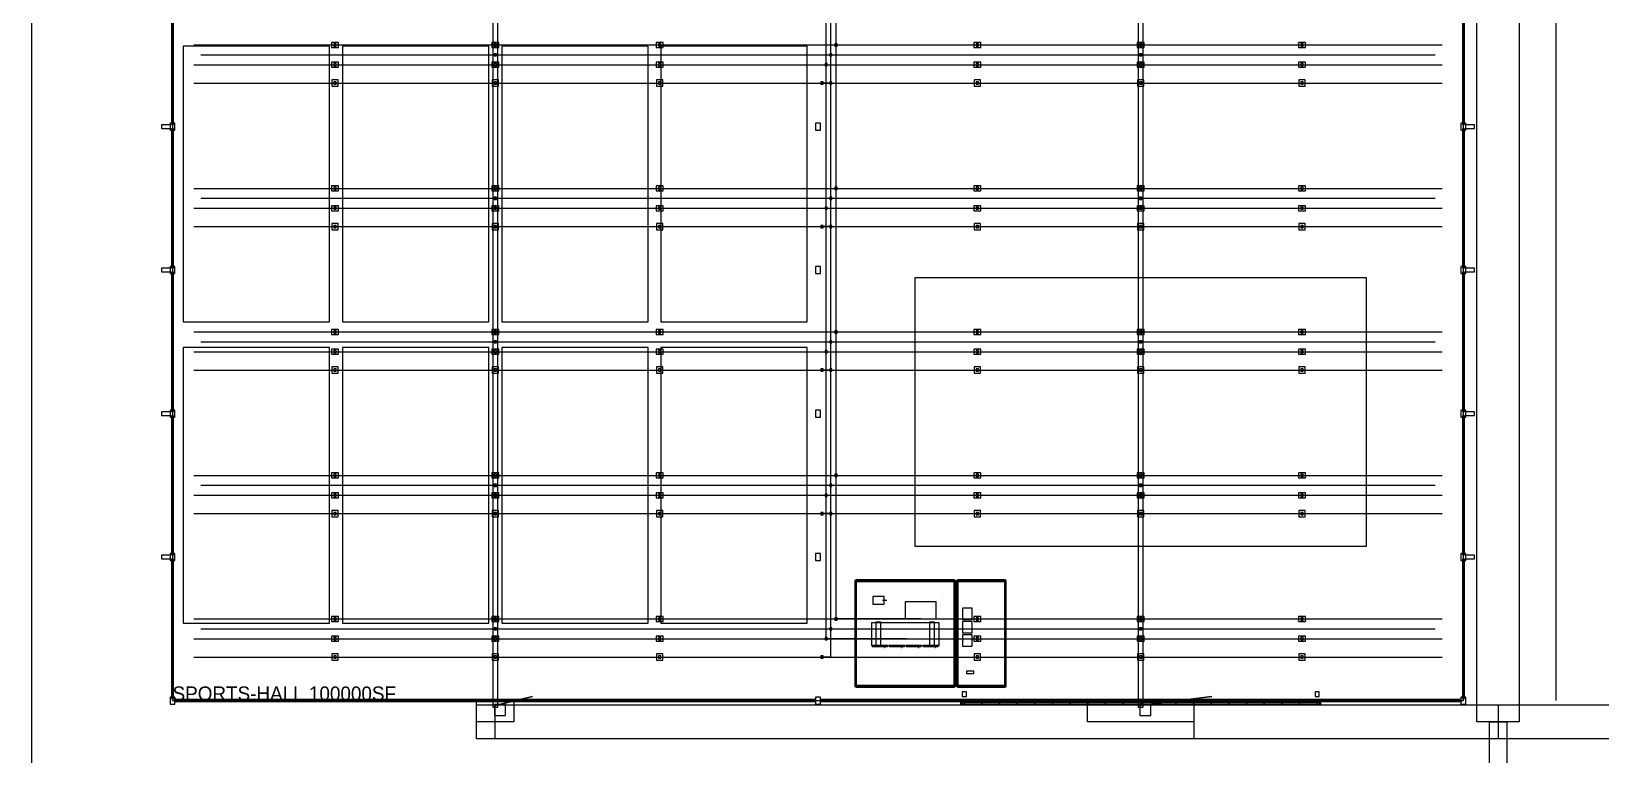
# Model space of a CAD drawing. Header units: metres. Extents: x 0 to 440, y -12 to 455.
# Drawn here: x 0 to 111.2, y 66.2 to 117.4 of the extents above; entities that cross this region are included whole.
import ezdxf

# ---------------------------------------------------------------- set-up
doc = ezdxf.new("R2010")
doc.units = ezdxf.units.M
for name, color, linetype in [('ASSUMED_BOUNDARY', 7, 'CONTINUOUS'), ('COURT_FREE_ZONE', 7, 'CONTINUOUS'), ('DIMENSIONS', 7, 'CONTINUOUS'), ('HALL_SPORTS-HALL', 7, 'CONTINUOUS'), ('IFCCOLUMN', 7, 'CONTINUOUS'), ('IFCDOOR', 7, 'CONTINUOUS'), ('IFCWALL', 7, 'CONTINUOUS'), ('MEP_SPORTS_COORDINATION', 7, 'CONTINUOUS'), ('MEP_SPORTS_DRAINAGE', 7, 'CONTINUOUS'), ('MEP_SPORTS_ELECTRICAL', 7, 'CONTINUOUS'), ('MEP_SPORTS_FIRE', 7, 'CONTINUOUS'), ('MEP_SPORTS_MECHANICAL', 7, 'CONTINUOUS'), ('MEP_SPORTS_PLUMBING', 7, 'CONTINUOUS'), ('NOTES', 7, 'CONTINUOUS'), ('SITE_WALKS', 7, 'CONTINUOUS')]:
    doc.layers.add(name, color=color, linetype=linetype)

msp = doc.modelspace()

# ---------------------------------------------------------------- linework, layer by layer
at = {"layer": 'ASSUMED_BOUNDARY'}
msp.add_lwpolyline([(0, 0), (440, 0), (440, 455), (0, 455)], close=True, dxfattribs=at)
at = {"layer": 'COURT_FREE_ZONE'}
for points in [[(10.762, 96.8224), (21.1252, 96.8224), (21.1252, 116.3296), (10.762, 116.3296)], [(22.0396, 96.8224), (32.4028, 96.8224), (32.4028, 116.3296), (22.0396, 116.3296)], [(33.3172, 96.8224), (43.6804, 96.8224), (43.6804, 116.3296), (33.3172, 116.3296)], [(44.5948, 96.8224), (54.958, 96.8224), (54.958, 116.3296), (44.5948, 116.3296)], [(62.58, 80.9216), (94.58, 80.9216), (94.58, 99.9216), (62.58, 99.9216)], [(10.762, 75.4864), (21.1252, 75.4864), (21.1252, 94.9936), (10.762, 94.9936)], [(22.0396, 75.4864), (32.4028, 75.4864), (32.4028, 94.9936), (22.0396, 94.9936)], [(33.3172, 75.4864), (43.6804, 75.4864), (43.6804, 94.9936), (33.3172, 94.9936)], [(44.5948, 75.4864), (54.958, 75.4864), (54.958, 94.9936), (44.5948, 94.9936)]]:
    msp.add_lwpolyline(points, close=True, dxfattribs=at)
at = {"layer": 'DIMENSIONS'}
msp.add_lwpolyline([(108, 70), (108, 171.6)], dxfattribs=at)
at = {"layer": 'HALL_SPORTS-HALL'}
msp.add_lwpolyline([(10, 70), (101.44, 70), (101.44, 171.6), (10, 171.6)], close=True, dxfattribs=at)
at = {"layer": 'IFCCOLUMN'}
for points in [[(9.220129, 110.509999), (9.849872, 110.509999), (9.849872, 110.770006), (9.220129, 110.770006)], [(9.83, 110.389999), (10.17, 110.389999), (10.17, 110.889999), (9.83, 110.889999)], [(55.550001, 110.389999), (55.890001, 110.389999), (55.890001, 110.889999), (55.550001, 110.889999)], [(101.270002, 110.389999), (101.610002, 110.389999), (101.610002, 110.889999), (101.270002, 110.889999)], [(101.59013, 110.509988), (102.219868, 110.509988), (102.219868, 110.769999), (101.59013, 110.769999)], [(9.220129, 100.350003), (9.849872, 100.350003), (9.849872, 100.61001), (9.220129, 100.61001)], [(9.83, 100.230003), (10.17, 100.230003), (10.17, 100.730003), (9.83, 100.730003)], [(55.550001, 100.230003), (55.890001, 100.230003), (55.890001, 100.730003), (55.550001, 100.730003)], [(101.270002, 100.230003), (101.610002, 100.230003), (101.610002, 100.730003), (101.270002, 100.730003)], [(101.59013, 100.349992), (102.219868, 100.349992), (102.219868, 100.610003), (101.59013, 100.610003)], [(9.220129, 90.19), (9.849872, 90.19), (9.849872, 90.450006), (9.220129, 90.450006)], [(9.83, 90.07), (10.17, 90.07), (10.17, 90.57), (9.83, 90.57)], [(55.550001, 90.07), (55.890001, 90.07), (55.890001, 90.57), (55.550001, 90.57)], [(101.270002, 90.07), (101.610002, 90.07), (101.610002, 90.57), (101.270002, 90.57)], [(101.59013, 90.189988), (102.219868, 90.189988), (102.219868, 90.45), (101.59013, 90.45)], [(9.220129, 80.030004), (9.849872, 80.030004), (9.849872, 80.29001), (9.220129, 80.29001)], [(9.83, 79.910004), (10.17, 79.910004), (10.17, 80.410004), (9.83, 80.410004)], [(55.550001, 79.910004), (55.890001, 79.910004), (55.890001, 80.410004), (55.550001, 80.410004)], [(101.270002, 79.910004), (101.610002, 79.910004), (101.610002, 80.410004), (101.270002, 80.410004)], [(101.59013, 80.029992), (102.219868, 80.029992), (102.219868, 80.290004), (101.59013, 80.290004)], [(9.83, 69.75), (10.17, 69.75), (10.17, 70.25), (9.83, 70.25)], [(55.550001, 69.75), (55.890001, 69.75), (55.890001, 70.25), (55.550001, 70.25)], [(65.930002, 70.289997), (66.230002, 70.289997), (66.230002, 70.609997), (65.930002, 70.609997)], [(90.930002, 70.289997), (91.230002, 70.289997), (91.230002, 70.609997), (90.930002, 70.609997)], [(101.270002, 69.75), (101.610002, 69.75), (101.610002, 70.25), (101.270002, 70.25)]]:
    msp.add_lwpolyline(points, close=True, dxfattribs=at)
at = {"layer": 'IFCDOOR'}
for points in [[(9.965, 104.3408), (10.035, 104.3408), (10.035, 106.7792), (9.965, 106.7792)], [(58.365, 74.15), (58.435, 74.15), (58.435, 75.35), (58.365, 75.35)], [(68.965, 74.15), (69.035, 74.15), (69.035, 75.35), (68.965, 75.35)], [(31.6408, 69.965), (34.0792, 69.965), (34.0792, 70.035), (31.6408, 70.035)]]:
    msp.add_lwpolyline(points, close=True, dxfattribs=at)
at = {"layer": 'IFCWALL'}
for points in [[(9.93, 110.79), (10.07, 110.79), (10.07, 120.65), (9.93, 120.65)], [(101.37, 110.79), (101.51, 110.79), (101.51, 120.65), (101.37, 120.65)], [(9.93, 100.63), (10.07, 100.63), (10.07, 110.49), (9.93, 110.49)], [(101.37, 100.63), (101.51, 100.63), (101.51, 110.49), (101.37, 110.49)], [(9.93, 90.47), (10.07, 90.47), (10.07, 100.33), (9.93, 100.33)], [(101.37, 90.47), (101.51, 90.47), (101.51, 100.33), (101.37, 100.33)], [(9.93, 80.31), (10.07, 80.31), (10.07, 90.17), (9.93, 90.17)], [(101.37, 80.31), (101.51, 80.31), (101.51, 90.17), (101.37, 90.17)], [(9.93, 70.15), (10.07, 70.15), (10.07, 80.01), (9.93, 80.01)], [(101.37, 70.15), (101.51, 70.15), (101.51, 80.01), (101.37, 80.01)], [(58.34, 71), (58.46, 71), (58.46, 78.5), (58.34, 78.5)], [(58.4, 78.44), (65.4, 78.44), (65.4, 78.56), (58.4, 78.56)], [(65.34, 71), (65.46, 71), (65.46, 78.5), (65.34, 78.5)], [(65.54, 71), (65.66, 71), (65.66, 78.5), (65.54, 78.5)], [(65.6, 78.44), (69, 78.44), (69, 78.56), (65.6, 78.56)], [(68.94, 71), (69.06, 71), (69.06, 78.5), (68.94, 78.5)], [(10.22, 69.93), (55.5, 69.93), (55.5, 70.07), (10.22, 70.07)], [(55.94, 69.93), (101.22, 69.93), (101.22, 70.07), (55.94, 70.07)], [(58.4, 70.94), (65.4, 70.94), (65.4, 71.06), (58.4, 71.06)], [(65.6, 70.94), (69, 70.94), (69, 71.06), (65.6, 71.06)]]:
    msp.add_lwpolyline(points, close=True, dxfattribs=at)
at = {"layer": 'MEP_SPORTS_COORDINATION'}
for points in [[(58.400002, 78.440002), (65.400002, 78.440002), (65.400002, 78.559998), (58.400002, 78.559998)], [(58.400002, 71), (65.400002, 71), (65.400002, 78.5), (58.400002, 78.5)], [(65.340004, 71), (65.459999, 71), (65.459999, 78.5), (65.340004, 78.5)], [(65.540001, 71), (65.659996, 71), (65.659996, 78.5), (65.540001, 78.5)], [(65.600006, 78.440002), (69, 78.440002), (69, 78.559998), (65.600006, 78.559998)], [(65.600006, 71), (69, 71), (69, 78.5), (65.600006, 78.5)], [(58.400002, 70.940002), (65.400002, 70.940002), (65.400002, 71.059998), (58.400002, 71.059998)], [(65.600006, 70.940002), (69, 70.940002), (69, 71.059998), (65.600006, 71.059998)]]:
    msp.add_lwpolyline(points, close=True, dxfattribs=at)
at = {"layer": 'MEP_SPORTS_DRAINAGE'}
for points in [[(32.68, 69.99929), (33.040005, 69.99929), (33.040005, 120.800003), (32.68, 120.800003)], [(78.400002, 69.99929), (78.76001, 69.99929), (78.76001, 120.800003), (78.400002, 120.800003)], [(32.68, 69.529999), (33.040001, 69.529999), (33.040001, 70), (32.68, 70)], [(32.79636, 68.946365), (33.573639, 68.946365), (33.573639, 69.72364), (32.79636, 69.72364)], [(65.817497, 69.737503), (65.942497, 69.737503), (65.942497, 69.862503), (65.817497, 69.862503)], [(65.8797, 69.75), (78.480301, 69.75), (78.480301, 69.850006), (65.8797, 69.850006)], [(66.080002, 69.699997), (67.330002, 69.699997), (67.330002, 69.900002), (66.080002, 69.900002)], [(67.330002, 69.699997), (68.580002, 69.699997), (68.580002, 69.900002), (67.330002, 69.900002)], [(68.580002, 69.699997), (69.830002, 69.699997), (69.830002, 69.900002), (68.580002, 69.900002)], [(69.830002, 69.699997), (71.080002, 69.699997), (71.080002, 69.900002), (69.830002, 69.900002)], [(71.080002, 69.699997), (72.330002, 69.699997), (72.330002, 69.900002), (71.080002, 69.900002)], [(72.330002, 69.699997), (73.580002, 69.699997), (73.580002, 69.900002), (72.330002, 69.900002)], [(73.580002, 69.699997), (74.830002, 69.699997), (74.830002, 69.900002), (73.580002, 69.900002)], [(74.830002, 69.699997), (76.080002, 69.699997), (76.080002, 69.900002), (74.830002, 69.900002)], [(76.080002, 69.699997), (77.330002, 69.699997), (77.330002, 69.900002), (76.080002, 69.900002)], [(77.330002, 69.699997), (78.580002, 69.699997), (78.580002, 69.900002), (77.330002, 69.900002)], [(78.400002, 69.529999), (78.760002, 69.529999), (78.760002, 70), (78.400002, 70)], [(78.459999, 69.710007), (78.700005, 69.710007), (78.700005, 69.889999), (78.459999, 69.889999)], [(78.516365, 68.946365), (79.29364, 68.946365), (79.29364, 69.72364), (78.516365, 69.72364)], [(78.580002, 69.699997), (79.830002, 69.699997), (79.830002, 69.900002), (78.580002, 69.900002)], [(78.679703, 69.75), (91.280296, 69.75), (91.280296, 69.850006), (78.679703, 69.850006)], [(79.830002, 69.699997), (81.080002, 69.699997), (81.080002, 69.900002), (79.830002, 69.900002)], [(81.080002, 69.699997), (82.330002, 69.699997), (82.330002, 69.900002), (81.080002, 69.900002)], [(82.330002, 69.699997), (83.580002, 69.699997), (83.580002, 69.900002), (82.330002, 69.900002)], [(83.580002, 69.699997), (84.830002, 69.699997), (84.830002, 69.900002), (83.580002, 69.900002)], [(84.830002, 69.699997), (86.080002, 69.699997), (86.080002, 69.900002), (84.830002, 69.900002)], [(86.080002, 69.699997), (87.330002, 69.699997), (87.330002, 69.900002), (86.080002, 69.900002)], [(87.330002, 69.699997), (88.580002, 69.699997), (88.580002, 69.900002), (87.330002, 69.900002)], [(88.580002, 69.699997), (89.830002, 69.699997), (89.830002, 69.900002), (88.580002, 69.900002)], [(89.830002, 69.699997), (91.080002, 69.699997), (91.080002, 69.900002), (89.830002, 69.900002)], [(91.217499, 69.737503), (91.342499, 69.737503), (91.342499, 69.862503), (91.217499, 69.862503)]]:
    msp.add_lwpolyline(points, close=True, dxfattribs=at)
for points in [[(32.859999, 69.66), (35.494199, 70.3)], [(35.494199, 70.3), (32.86, 69.66)], [(35.494199, 70.3), (35.494199, 70.3)], [(83.620103, 70.3), (78.58, 69.66)], [(78.580002, 69.66), (83.620103, 70.3)], [(83.620103, 70.3), (83.620103, 70.3)]]:
    msp.add_lwpolyline(points, dxfattribs=at)
at = {"layer": 'MEP_SPORTS_ELECTRICAL'}
for points in [[(56.63, 113.72), (56.63, 123.88)], [(11.5, 113.72), (21.5, 113.72)], [(21.5, 113.72), (32.86, 113.72)], [(21.5, 113.72), (21.5, 113.72)], [(32.86, 113.72), (44.5, 113.72)], [(32.86, 113.72), (32.86, 113.72)], [(44.5, 113.72), (56, 113.72)], [(44.5, 113.72), (44.5, 113.72)], [(56.63, 113.72), (56, 113.72)], [(56, 113.72), (56, 113.72)], [(56, 113.72), (67, 113.72)], [(56.63, 103.56), (56.63, 113.72)], [(67, 113.72), (78.58, 113.72)], [(67, 113.72), (67, 113.72)], [(78.58, 113.72), (90, 113.72)], [(78.58, 113.72), (78.58, 113.72)], [(90, 113.72), (99.94, 113.72)], [(90, 113.72), (90, 113.72)], [(11.5, 103.56), (21.5, 103.56)], [(21.5, 103.56), (32.86, 103.56)], [(21.5, 103.56), (21.5, 103.56)], [(32.86, 103.56), (44.5, 103.56)], [(32.86, 103.56), (32.86, 103.56)], [(44.5, 103.56), (56, 103.56)], [(44.5, 103.56), (44.5, 103.56)], [(56.63, 103.56), (56, 103.56)], [(56, 103.56), (56, 103.56)], [(56, 103.56), (67, 103.56)], [(56.63, 93.4), (56.63, 103.56)], [(67, 103.56), (78.58, 103.56)], [(67, 103.56), (67, 103.56)], [(78.58, 103.56), (90, 103.56)], [(78.58, 103.56), (78.58, 103.56)], [(90, 103.56), (99.94, 103.56)], [(90, 103.56), (90, 103.56)], [(11.5, 93.4), (21.5, 93.4)], [(21.5, 93.4), (32.86, 93.4)], [(21.5, 93.4), (21.5, 93.4)], [(32.86, 93.4), (44.5, 93.4)], [(32.86, 93.4), (32.86, 93.4)], [(44.5, 93.4), (56, 93.4)], [(44.5, 93.4), (44.5, 93.4)], [(56.63, 93.4), (56, 93.4)], [(56, 93.4), (56, 93.4)], [(56, 93.4), (67, 93.4)], [(56.63, 83.24), (56.63, 93.4)], [(67, 93.4), (78.58, 93.4)], [(67, 93.4), (67, 93.4)], [(78.58, 93.4), (90, 93.4)], [(78.58, 93.4), (78.58, 93.4)], [(90, 93.4), (99.94, 93.4)], [(90, 93.4), (90, 93.4)], [(11.5, 83.24), (21.5, 83.24)], [(21.5, 83.24), (32.86, 83.24)], [(21.5, 83.24), (21.5, 83.24)], [(32.86, 83.24), (44.5, 83.24)], [(32.86, 83.24), (32.86, 83.24)], [(44.5, 83.24), (56, 83.24)], [(44.5, 83.24), (44.5, 83.24)], [(56.63, 83.24), (56, 83.24)], [(56, 83.24), (56, 83.24)], [(56, 83.24), (67, 83.24)], [(56.63, 73.08), (56.63, 83.24)], [(67, 83.24), (78.58, 83.24)], [(67, 83.24), (67, 83.24)], [(78.58, 83.24), (90, 83.24)], [(78.58, 83.24), (78.58, 83.24)], [(90, 83.24), (99.94, 83.24)], [(90, 83.24), (90, 83.24)], [(11.5, 73.08), (21.5, 73.08)], [(21.5, 73.08), (32.86, 73.08)], [(21.5, 73.08), (21.5, 73.08)], [(32.86, 73.08), (44.5, 73.08)], [(32.86, 73.08), (32.86, 73.08)], [(44.5, 73.08), (56, 73.08)], [(44.5, 73.08), (44.5, 73.08)], [(56.63, 73.08), (56, 73.08)], [(56, 73.08), (56, 73.08)], [(56, 73.08), (67, 73.08)], [(67, 73.08), (78.58, 73.08)], [(67, 73.08), (67, 73.08)], [(78.58, 73.08), (90, 73.08)], [(78.58, 73.08), (78.58, 73.08)], [(90, 73.08), (99.94, 73.08)], [(90, 73.08), (90, 73.08)]]:
    msp.add_lwpolyline(points, dxfattribs=at)
for points in [[(21.275, 113.495003), (21.725, 113.495003), (21.725, 113.945), (21.275, 113.945)], [(21.42, 113.639999), (21.58, 113.639999), (21.58, 113.800003), (21.42, 113.800003)], [(32.635002, 113.495003), (33.084999, 113.495003), (33.084999, 113.945), (32.635002, 113.945)], [(32.779999, 113.639999), (32.940002, 113.639999), (32.940002, 113.800003), (32.779999, 113.800003)], [(44.275002, 113.495003), (44.724998, 113.495003), (44.724998, 113.945), (44.275002, 113.945)], [(44.419998, 113.639999), (44.580002, 113.639999), (44.580002, 113.800003), (44.419998, 113.800003)], [(55.919998, 113.639999), (56.080002, 113.639999), (56.080002, 113.800003), (55.919998, 113.800003)], [(56.549999, 113.639999), (56.710003, 113.639999), (56.710003, 113.800003), (56.549999, 113.800003)], [(66.775002, 113.495003), (67.224998, 113.495003), (67.224998, 113.945), (66.775002, 113.945)], [(66.919998, 113.639999), (67.080002, 113.639999), (67.080002, 113.800003), (66.919998, 113.800003)], [(78.355003, 113.495003), (78.805, 113.495003), (78.805, 113.945), (78.355003, 113.945)], [(78.5, 113.639999), (78.660004, 113.639999), (78.660004, 113.800003), (78.5, 113.800003)], [(89.775002, 113.495003), (90.224998, 113.495003), (90.224998, 113.945), (89.775002, 113.945)], [(89.919998, 113.639999), (90.080002, 113.639999), (90.080002, 113.800003), (89.919998, 113.800003)], [(21.275, 103.334999), (21.725, 103.334999), (21.725, 103.784996), (21.275, 103.784996)], [(21.42, 103.479996), (21.58, 103.479996), (21.58, 103.639999), (21.42, 103.639999)], [(32.635002, 103.334999), (33.084999, 103.334999), (33.084999, 103.784996), (32.635002, 103.784996)], [(32.779999, 103.479996), (32.940002, 103.479996), (32.940002, 103.639999), (32.779999, 103.639999)], [(44.275002, 103.334999), (44.724998, 103.334999), (44.724998, 103.784996), (44.275002, 103.784996)], [(44.419998, 103.479996), (44.580002, 103.479996), (44.580002, 103.639999), (44.419998, 103.639999)], [(55.919998, 103.479996), (56.080002, 103.479996), (56.080002, 103.639999), (55.919998, 103.639999)], [(56.549999, 103.479996), (56.710003, 103.479996), (56.710003, 103.639999), (56.549999, 103.639999)], [(66.775002, 103.334999), (67.224998, 103.334999), (67.224998, 103.784996), (66.775002, 103.784996)], [(66.919998, 103.479996), (67.080002, 103.479996), (67.080002, 103.639999), (66.919998, 103.639999)], [(78.355003, 103.334999), (78.805, 103.334999), (78.805, 103.784996), (78.355003, 103.784996)], [(78.5, 103.479996), (78.660004, 103.479996), (78.660004, 103.639999), (78.5, 103.639999)], [(89.775002, 103.334999), (90.224998, 103.334999), (90.224998, 103.784996), (89.775002, 103.784996)], [(89.919998, 103.479996), (90.080002, 103.479996), (90.080002, 103.639999), (89.919998, 103.639999)], [(21.275, 93.175003), (21.725, 93.175003), (21.725, 93.625), (21.275, 93.625)], [(21.42, 93.32), (21.58, 93.32), (21.58, 93.480003), (21.42, 93.480003)], [(32.635002, 93.175003), (33.084999, 93.175003), (33.084999, 93.625), (32.635002, 93.625)], [(32.779999, 93.32), (32.940002, 93.32), (32.940002, 93.480003), (32.779999, 93.480003)], [(44.275002, 93.175003), (44.724998, 93.175003), (44.724998, 93.625), (44.275002, 93.625)], [(44.419998, 93.32), (44.580002, 93.32), (44.580002, 93.480003), (44.419998, 93.480003)], [(55.919998, 93.32), (56.080002, 93.32), (56.080002, 93.480003), (55.919998, 93.480003)], [(56.549999, 93.32), (56.710003, 93.32), (56.710003, 93.480003), (56.549999, 93.480003)], [(66.775002, 93.175003), (67.224998, 93.175003), (67.224998, 93.625), (66.775002, 93.625)], [(66.919998, 93.32), (67.080002, 93.32), (67.080002, 93.480003), (66.919998, 93.480003)], [(78.355003, 93.175003), (78.805, 93.175003), (78.805, 93.625), (78.355003, 93.625)], [(78.5, 93.32), (78.660004, 93.32), (78.660004, 93.480003), (78.5, 93.480003)], [(89.775002, 93.175003), (90.224998, 93.175003), (90.224998, 93.625), (89.775002, 93.625)], [(89.919998, 93.32), (90.080002, 93.32), (90.080002, 93.480003), (89.919998, 93.480003)], [(21.275, 83.014999), (21.725, 83.014999), (21.725, 83.464996), (21.275, 83.464996)], [(32.635002, 83.014999), (33.084999, 83.014999), (33.084999, 83.464996), (32.635002, 83.464996)], [(44.275002, 83.014999), (44.724998, 83.014999), (44.724998, 83.464996), (44.275002, 83.464996)], [(66.775002, 83.014999), (67.224998, 83.014999), (67.224998, 83.464996), (66.775002, 83.464996)], [(78.355003, 83.014999), (78.805, 83.014999), (78.805, 83.464996), (78.355003, 83.464996)], [(89.775002, 83.014999), (90.224998, 83.014999), (90.224998, 83.464996), (89.775002, 83.464996)], [(21.42, 83.159996), (21.58, 83.159996), (21.58, 83.32), (21.42, 83.32)], [(32.779999, 83.159996), (32.940002, 83.159996), (32.940002, 83.32), (32.779999, 83.32)], [(44.419998, 83.159996), (44.580002, 83.159996), (44.580002, 83.32), (44.419998, 83.32)], [(55.919998, 83.159996), (56.080002, 83.159996), (56.080002, 83.32), (55.919998, 83.32)], [(56.549999, 83.159996), (56.710003, 83.159996), (56.710003, 83.32), (56.549999, 83.32)], [(66.919998, 83.159996), (67.080002, 83.159996), (67.080002, 83.32), (66.919998, 83.32)], [(78.5, 83.159996), (78.660004, 83.159996), (78.660004, 83.32), (78.5, 83.32)], [(89.919998, 83.159996), (90.080002, 83.159996), (90.080002, 83.32), (89.919998, 83.32)], [(65.950005, 75.75), (66.650002, 75.75), (66.650002, 76.550003), (65.950005, 76.550003)], [(65.950005, 74.799995), (66.650002, 74.799995), (66.650002, 75.599998), (65.950005, 75.599998)], [(65.950005, 73.849998), (66.650002, 73.849998), (66.650002, 74.650002), (65.950005, 74.650002)], [(21.275, 72.855003), (21.725, 72.855003), (21.725, 73.305), (21.275, 73.305)], [(21.42, 73), (21.58, 73), (21.58, 73.160004), (21.42, 73.160004)], [(32.635002, 72.855003), (33.084999, 72.855003), (33.084999, 73.305), (32.635002, 73.305)], [(32.779999, 73), (32.940002, 73), (32.940002, 73.160004), (32.779999, 73.160004)], [(44.275002, 72.855003), (44.724998, 72.855003), (44.724998, 73.305), (44.275002, 73.305)], [(44.419998, 73), (44.580002, 73), (44.580002, 73.160004), (44.419998, 73.160004)], [(55.919998, 73), (56.080002, 73), (56.080002, 73.160004), (55.919998, 73.160004)], [(66.775002, 72.855003), (67.224998, 72.855003), (67.224998, 73.305), (66.775002, 73.305)], [(66.919998, 73), (67.080002, 73), (67.080002, 73.160004), (66.919998, 73.160004)], [(78.355003, 72.855003), (78.805, 72.855003), (78.805, 73.305), (78.355003, 73.305)], [(78.5, 73), (78.660004, 73), (78.660004, 73.160004), (78.5, 73.160004)], [(89.775002, 72.855003), (90.224998, 72.855003), (90.224998, 73.305), (89.775002, 73.305)], [(89.919998, 73), (90.080002, 73), (90.080002, 73.160004), (89.919998, 73.160004)]]:
    msp.add_lwpolyline(points, close=True, dxfattribs=at)
at = {"layer": 'MEP_SPORTS_FIRE'}
for points in [[(56.63, 115.72), (56.63, 125.88)], [(12, 115.72), (32.86, 115.72)], [(32.86, 115.72), (56.63, 115.72)], [(32.86, 115.72), (32.86, 115.72)], [(56.63, 105.56), (56.63, 115.72)], [(56.63, 115.72), (56.63, 115.72)], [(56.63, 115.72), (78.58, 115.72)], [(78.58, 115.72), (99.44, 115.72)], [(78.58, 115.72), (78.58, 115.72)], [(12, 105.56), (32.86, 105.56)], [(32.86, 105.56), (56.63, 105.56)], [(32.86, 105.56), (32.86, 105.56)], [(56.63, 95.4), (56.63, 105.56)], [(56.63, 105.56), (56.63, 105.56)], [(56.63, 105.56), (78.58, 105.56)], [(78.58, 105.56), (99.44, 105.56)], [(78.58, 105.56), (78.58, 105.56)], [(12, 95.4), (32.86, 95.4)], [(32.86, 95.4), (56.63, 95.4)], [(32.86, 95.4), (32.86, 95.4)], [(56.63, 85.24), (56.63, 95.4)], [(56.63, 95.4), (56.63, 95.4)], [(56.63, 95.4), (78.58, 95.4)], [(78.58, 95.4), (99.44, 95.4)], [(78.58, 95.4), (78.58, 95.4)], [(12, 85.24), (32.86, 85.24)], [(32.86, 85.24), (56.63, 85.24)], [(32.86, 85.24), (32.86, 85.24)], [(56.63, 75.08), (56.63, 85.24)], [(56.63, 85.24), (56.63, 85.24)], [(56.63, 85.24), (78.58, 85.24)], [(78.58, 85.24), (99.44, 85.24)], [(78.58, 85.24), (78.58, 85.24)], [(12, 75.08), (32.86, 75.08)], [(32.86, 75.08), (56.63, 75.08)], [(32.86, 75.08), (32.86, 75.08)], [(56.63, 75.08), (56.63, 75.08)], [(56.63, 75.08), (78.58, 75.08)], [(78.58, 75.08), (99.44, 75.08)], [(78.58, 75.08), (78.58, 75.08)]]:
    msp.add_lwpolyline(points, dxfattribs=at)
for points in [[(32.779999, 115.639999), (32.940002, 115.639999), (32.940002, 115.800003), (32.779999, 115.800003)], [(32.82, 115.68), (32.900002, 115.68), (32.900002, 115.760002), (32.82, 115.760002)], [(56.549999, 115.639999), (56.710003, 115.639999), (56.710003, 115.800003), (56.549999, 115.800003)], [(56.549999, 115.639999), (56.710003, 115.639999), (56.710003, 115.800003), (56.549999, 115.800003)], [(78.5, 115.639999), (78.660004, 115.639999), (78.660004, 115.800003), (78.5, 115.800003)], [(78.540001, 115.68), (78.620003, 115.68), (78.620003, 115.760002), (78.540001, 115.760002)], [(32.779999, 105.479996), (32.940002, 105.479996), (32.940002, 105.639999), (32.779999, 105.639999)], [(56.549999, 105.479996), (56.710003, 105.479996), (56.710003, 105.639999), (56.549999, 105.639999)], [(56.549999, 105.479996), (56.710003, 105.479996), (56.710003, 105.639999), (56.549999, 105.639999)], [(78.5, 105.479996), (78.660004, 105.479996), (78.660004, 105.639999), (78.5, 105.639999)], [(32.82, 105.519997), (32.900002, 105.519997), (32.900002, 105.599998), (32.82, 105.599998)], [(78.540001, 105.519997), (78.620003, 105.519997), (78.620003, 105.599998), (78.540001, 105.599998)], [(32.779999, 95.32), (32.940002, 95.32), (32.940002, 95.480003), (32.779999, 95.480003)], [(32.82, 95.360001), (32.900002, 95.360001), (32.900002, 95.440002), (32.82, 95.440002)], [(56.549999, 95.32), (56.710003, 95.32), (56.710003, 95.480003), (56.549999, 95.480003)], [(56.549999, 95.32), (56.710003, 95.32), (56.710003, 95.480003), (56.549999, 95.480003)], [(78.5, 95.32), (78.660004, 95.32), (78.660004, 95.480003), (78.5, 95.480003)], [(78.540001, 95.360001), (78.620003, 95.360001), (78.620003, 95.440002), (78.540001, 95.440002)], [(32.779999, 85.159996), (32.940002, 85.159996), (32.940002, 85.32), (32.779999, 85.32)], [(32.82, 85.199997), (32.900002, 85.199997), (32.900002, 85.279999), (32.82, 85.279999)], [(56.549999, 85.159996), (56.710003, 85.159996), (56.710003, 85.32), (56.549999, 85.32)], [(56.549999, 85.159996), (56.710003, 85.159996), (56.710003, 85.32), (56.549999, 85.32)], [(78.5, 85.159996), (78.660004, 85.159996), (78.660004, 85.32), (78.5, 85.32)], [(78.540001, 85.199997), (78.620003, 85.199997), (78.620003, 85.279999), (78.540001, 85.279999)], [(32.779999, 75), (32.940002, 75), (32.940002, 75.160004), (32.779999, 75.160004)], [(32.82, 75.040001), (32.900002, 75.040001), (32.900002, 75.120003), (32.82, 75.120003)], [(56.549999, 75), (56.710003, 75), (56.710003, 75.160004), (56.549999, 75.160004)], [(78.5, 75), (78.660004, 75), (78.660004, 75.160004), (78.5, 75.160004)], [(78.540001, 75.040001), (78.620003, 75.040001), (78.620003, 75.120003), (78.540001, 75.120003)], [(66.25, 71.919998), (66.75, 71.919998), (66.75, 72.080002), (66.25, 72.080002)]]:
    msp.add_lwpolyline(points, close=True, dxfattribs=at)
at = {"layer": 'MEP_SPORTS_MECHANICAL'}
for points in [[(57, 116.42), (57, 126.58)], [(56.3, 115.02), (56.3, 125.18)], [(11.5, 116.42), (21.5, 116.42)], [(21.5, 116.42), (32.86, 116.42)], [(32.86, 116.42), (44.5, 116.42)], [(44.5, 116.42), (57, 116.42)], [(57, 106.26), (57, 116.42)], [(57, 116.42), (57, 116.42)], [(57, 116.42), (67, 116.42)], [(67, 116.42), (78.58, 116.42)], [(78.58, 116.42), (90, 116.42)], [(90, 116.42), (99.94, 116.42)], [(11.5, 115.02), (21.5, 115.02)], [(21.5, 115.02), (32.86, 115.02)], [(32.86, 115.02), (44.5, 115.02)], [(44.5, 115.02), (56.3, 115.02)], [(56.3, 104.86), (56.3, 115.02)], [(56.3, 115.02), (56.3, 115.02)], [(56.3, 115.02), (67, 115.02)], [(67, 115.02), (78.58, 115.02)], [(78.58, 115.02), (90, 115.02)], [(90, 115.02), (99.94, 115.02)], [(11.5, 106.26), (21.5, 106.26)], [(21.5, 106.26), (32.86, 106.26)], [(32.86, 106.26), (44.5, 106.26)], [(44.5, 106.26), (57, 106.26)], [(57, 96.1), (57, 106.26)], [(57, 106.26), (57, 106.26)], [(57, 106.26), (67, 106.26)], [(67, 106.26), (78.58, 106.26)], [(78.58, 106.26), (90, 106.26)], [(90, 106.26), (99.94, 106.26)], [(11.5, 104.86), (21.5, 104.86)], [(21.5, 104.86), (32.86, 104.86)], [(32.86, 104.86), (44.5, 104.86)], [(44.5, 104.86), (56.3, 104.86)], [(56.3, 94.7), (56.3, 104.86)], [(56.3, 104.86), (56.3, 104.86)], [(56.3, 104.86), (67, 104.86)], [(67, 104.86), (78.58, 104.86)], [(78.58, 104.86), (90, 104.86)], [(90, 104.86), (99.94, 104.86)], [(11.5, 96.1), (21.5, 96.1)], [(21.5, 96.1), (32.86, 96.1)], [(32.86, 96.1), (44.5, 96.1)], [(44.5, 96.1), (57, 96.1)], [(57, 85.94), (57, 96.1)], [(57, 96.1), (57, 96.1)], [(57, 96.1), (67, 96.1)], [(67, 96.1), (78.58, 96.1)], [(78.58, 96.1), (90, 96.1)], [(90, 96.1), (99.94, 96.1)], [(11.5, 94.7), (21.5, 94.7)], [(21.5, 94.7), (32.86, 94.7)], [(32.86, 94.7), (44.5, 94.7)], [(44.5, 94.7), (56.3, 94.7)], [(56.3, 84.54), (56.3, 94.7)], [(56.3, 94.7), (56.3, 94.7)], [(56.3, 94.7), (67, 94.7)], [(67, 94.7), (78.58, 94.7)], [(78.58, 94.7), (90, 94.7)], [(90, 94.7), (99.94, 94.7)], [(11.5, 85.94), (21.5, 85.94)], [(21.5, 85.94), (32.86, 85.94)], [(32.86, 85.94), (44.5, 85.94)], [(44.5, 85.94), (57, 85.94)], [(57, 75.78), (57, 85.94)], [(57, 85.94), (57, 85.94)], [(57, 85.94), (67, 85.94)], [(67, 85.94), (78.58, 85.94)], [(78.58, 85.94), (90, 85.94)], [(90, 85.94), (99.94, 85.94)], [(11.5, 84.54), (21.5, 84.54)], [(21.5, 84.54), (32.86, 84.54)], [(32.86, 84.54), (44.5, 84.54)], [(44.5, 84.54), (56.3, 84.54)], [(56.3, 74.38), (56.3, 84.54)], [(56.3, 84.54), (56.3, 84.54)], [(56.3, 84.54), (67, 84.54)], [(67, 84.54), (78.58, 84.54)], [(78.58, 84.54), (90, 84.54)], [(90, 84.54), (99.94, 84.54)], [(11.5, 75.78), (21.5, 75.78)], [(21.5, 75.78), (32.86, 75.78)], [(32.86, 75.78), (44.5, 75.78)], [(44.5, 75.78), (57, 75.78)], [(63, 75.78), (57, 75.78)], [(57, 75.78), (57, 75.78)], [(57, 75.78), (57, 75.78)], [(57, 75.78), (67, 75.78)], [(63, 75.78), (63, 75.78)], [(67, 75.78), (78.58, 75.78)], [(78.58, 75.78), (90, 75.78)], [(90, 75.78), (99.94, 75.78)], [(11.5, 74.38), (21.5, 74.38)], [(21.5, 74.38), (32.86, 74.38)], [(32.86, 74.38), (44.5, 74.38)], [(44.5, 74.38), (56.3, 74.38)], [(56.6, 74.38), (56.3, 74.38)], [(56.3, 74.38), (56.3, 74.38)], [(56.3, 74.38), (56.3, 74.38)], [(56.3, 74.38), (67, 74.38)], [(62, 74.38), (56.6, 74.38)], [(62, 74.38), (62, 74.38)], [(67, 74.38), (78.58, 74.38)], [(78.58, 74.38), (90, 74.38)], [(90, 74.38), (99.94, 74.38)]]:
    msp.add_lwpolyline(points, dxfattribs=at)
for points in [[(21.25, 116.244995), (21.75, 116.244995), (21.75, 116.595001), (21.25, 116.595001)], [(21.42, 116.339996), (21.58, 116.339996), (21.58, 116.5), (21.42, 116.5)], [(32.610001, 116.244995), (33.110001, 116.244995), (33.110001, 116.595001), (32.610001, 116.595001)], [(32.779999, 116.339996), (32.940002, 116.339996), (32.940002, 116.5), (32.779999, 116.5)], [(44.25, 116.244995), (44.75, 116.244995), (44.75, 116.595001), (44.25, 116.595001)], [(44.419998, 116.339996), (44.580002, 116.339996), (44.580002, 116.5), (44.419998, 116.5)], [(56.919998, 116.339996), (57.080002, 116.339996), (57.080002, 116.5), (56.919998, 116.5)], [(56.919998, 116.339996), (57.080002, 116.339996), (57.080002, 116.5), (56.919998, 116.5)], [(66.75, 116.244995), (67.25, 116.244995), (67.25, 116.595001), (66.75, 116.595001)], [(66.919998, 116.339996), (67.080002, 116.339996), (67.080002, 116.5), (66.919998, 116.5)], [(78.330002, 116.244995), (78.830002, 116.244995), (78.830002, 116.595001), (78.330002, 116.595001)], [(78.5, 116.339996), (78.660004, 116.339996), (78.660004, 116.5), (78.5, 116.5)], [(89.75, 116.244995), (90.25, 116.244995), (90.25, 116.595001), (89.75, 116.595001)], [(89.919998, 116.339996), (90.080002, 116.339996), (90.080002, 116.5), (89.919998, 116.5)], [(21.25, 114.844994), (21.75, 114.844994), (21.75, 115.195), (21.25, 115.195)], [(21.42, 114.939995), (21.58, 114.939995), (21.58, 115.099998), (21.42, 115.099998)], [(32.610001, 114.844994), (33.110001, 114.844994), (33.110001, 115.195), (32.610001, 115.195)], [(32.779999, 114.939995), (32.940002, 114.939995), (32.940002, 115.099998), (32.779999, 115.099998)], [(44.25, 114.844994), (44.75, 114.844994), (44.75, 115.195), (44.25, 115.195)], [(44.419998, 114.939995), (44.580002, 114.939995), (44.580002, 115.099998), (44.419998, 115.099998)], [(56.219997, 114.939995), (56.380001, 114.939995), (56.380001, 115.099998), (56.219997, 115.099998)], [(56.219997, 114.939995), (56.380001, 114.939995), (56.380001, 115.099998), (56.219997, 115.099998)], [(66.75, 114.844994), (67.25, 114.844994), (67.25, 115.195), (66.75, 115.195)], [(66.919998, 114.939995), (67.080002, 114.939995), (67.080002, 115.099998), (66.919998, 115.099998)], [(78.330002, 114.844994), (78.830002, 114.844994), (78.830002, 115.195), (78.330002, 115.195)], [(78.5, 114.939995), (78.660004, 114.939995), (78.660004, 115.099998), (78.5, 115.099998)], [(89.75, 114.844994), (90.25, 114.844994), (90.25, 115.195), (89.75, 115.195)], [(89.919998, 114.939995), (90.080002, 114.939995), (90.080002, 115.099998), (89.919998, 115.099998)], [(21.25, 106.084999), (21.75, 106.084999), (21.75, 106.435005), (21.25, 106.435005)], [(21.42, 106.18), (21.58, 106.18), (21.58, 106.340004), (21.42, 106.340004)], [(32.610001, 106.084999), (33.110001, 106.084999), (33.110001, 106.435005), (32.610001, 106.435005)], [(32.779999, 106.18), (32.940002, 106.18), (32.940002, 106.340004), (32.779999, 106.340004)], [(44.25, 106.084999), (44.75, 106.084999), (44.75, 106.435005), (44.25, 106.435005)], [(44.419998, 106.18), (44.580002, 106.18), (44.580002, 106.340004), (44.419998, 106.340004)], [(56.919998, 106.18), (57.080002, 106.18), (57.080002, 106.340004), (56.919998, 106.340004)], [(56.919998, 106.18), (57.080002, 106.18), (57.080002, 106.340004), (56.919998, 106.340004)], [(66.75, 106.084999), (67.25, 106.084999), (67.25, 106.435005), (66.75, 106.435005)], [(66.919998, 106.18), (67.080002, 106.18), (67.080002, 106.340004), (66.919998, 106.340004)], [(78.330002, 106.084999), (78.830002, 106.084999), (78.830002, 106.435005), (78.330002, 106.435005)], [(78.5, 106.18), (78.660004, 106.18), (78.660004, 106.340004), (78.5, 106.340004)], [(89.75, 106.084999), (90.25, 106.084999), (90.25, 106.435005), (89.75, 106.435005)], [(89.919998, 106.18), (90.080002, 106.18), (90.080002, 106.340004), (89.919998, 106.340004)], [(21.25, 104.684998), (21.75, 104.684998), (21.75, 105.035004), (21.25, 105.035004)], [(21.42, 104.779999), (21.58, 104.779999), (21.58, 104.940002), (21.42, 104.940002)], [(32.610001, 104.684998), (33.110001, 104.684998), (33.110001, 105.035004), (32.610001, 105.035004)], [(32.779999, 104.779999), (32.940002, 104.779999), (32.940002, 104.940002), (32.779999, 104.940002)], [(44.25, 104.684998), (44.75, 104.684998), (44.75, 105.035004), (44.25, 105.035004)], [(44.419998, 104.779999), (44.580002, 104.779999), (44.580002, 104.940002), (44.419998, 104.940002)], [(56.219997, 104.779999), (56.380001, 104.779999), (56.380001, 104.940002), (56.219997, 104.940002)], [(56.219997, 104.779999), (56.380001, 104.779999), (56.380001, 104.940002), (56.219997, 104.940002)], [(66.75, 104.684998), (67.25, 104.684998), (67.25, 105.035004), (66.75, 105.035004)], [(66.919998, 104.779999), (67.080002, 104.779999), (67.080002, 104.940002), (66.919998, 104.940002)], [(78.330002, 104.684998), (78.830002, 104.684998), (78.830002, 105.035004), (78.330002, 105.035004)], [(78.5, 104.779999), (78.660004, 104.779999), (78.660004, 104.940002), (78.5, 104.940002)], [(89.75, 104.684998), (90.25, 104.684998), (90.25, 105.035004), (89.75, 105.035004)], [(89.919998, 104.779999), (90.080002, 104.779999), (90.080002, 104.940002), (89.919998, 104.940002)], [(21.25, 95.924995), (21.75, 95.924995), (21.75, 96.275002), (21.25, 96.275002)], [(21.42, 96.019997), (21.58, 96.019997), (21.58, 96.18), (21.42, 96.18)], [(32.610001, 95.924995), (33.110001, 95.924995), (33.110001, 96.275002), (32.610001, 96.275002)], [(32.779999, 96.019997), (32.940002, 96.019997), (32.940002, 96.18), (32.779999, 96.18)], [(44.25, 95.924995), (44.75, 95.924995), (44.75, 96.275002), (44.25, 96.275002)], [(44.419998, 96.019997), (44.580002, 96.019997), (44.580002, 96.18), (44.419998, 96.18)], [(56.919998, 96.019997), (57.080002, 96.019997), (57.080002, 96.18), (56.919998, 96.18)], [(56.919998, 96.019997), (57.080002, 96.019997), (57.080002, 96.18), (56.919998, 96.18)], [(66.75, 95.924995), (67.25, 95.924995), (67.25, 96.275002), (66.75, 96.275002)], [(66.919998, 96.019997), (67.080002, 96.019997), (67.080002, 96.18), (66.919998, 96.18)], [(78.330002, 95.924995), (78.830002, 95.924995), (78.830002, 96.275002), (78.330002, 96.275002)], [(78.5, 96.019997), (78.660004, 96.019997), (78.660004, 96.18), (78.5, 96.18)], [(89.75, 95.924995), (90.25, 95.924995), (90.25, 96.275002), (89.75, 96.275002)], [(89.919998, 96.019997), (90.080002, 96.019997), (90.080002, 96.18), (89.919998, 96.18)], [(21.25, 94.524994), (21.75, 94.524994), (21.75, 94.875), (21.25, 94.875)], [(21.42, 94.619995), (21.58, 94.619995), (21.58, 94.779999), (21.42, 94.779999)], [(32.610001, 94.524994), (33.110001, 94.524994), (33.110001, 94.875), (32.610001, 94.875)], [(32.779999, 94.619995), (32.940002, 94.619995), (32.940002, 94.779999), (32.779999, 94.779999)], [(44.25, 94.524994), (44.75, 94.524994), (44.75, 94.875), (44.25, 94.875)], [(44.419998, 94.619995), (44.580002, 94.619995), (44.580002, 94.779999), (44.419998, 94.779999)], [(56.219997, 94.619995), (56.380001, 94.619995), (56.380001, 94.779999), (56.219997, 94.779999)], [(56.219997, 94.619995), (56.380001, 94.619995), (56.380001, 94.779999), (56.219997, 94.779999)], [(66.75, 94.524994), (67.25, 94.524994), (67.25, 94.875), (66.75, 94.875)], [(66.919998, 94.619995), (67.080002, 94.619995), (67.080002, 94.779999), (66.919998, 94.779999)], [(78.330002, 94.524994), (78.830002, 94.524994), (78.830002, 94.875), (78.330002, 94.875)], [(78.5, 94.619995), (78.660004, 94.619995), (78.660004, 94.779999), (78.5, 94.779999)], [(89.75, 94.524994), (90.25, 94.524994), (90.25, 94.875), (89.75, 94.875)], [(89.919998, 94.619995), (90.080002, 94.619995), (90.080002, 94.779999), (89.919998, 94.779999)], [(21.25, 85.764999), (21.75, 85.764999), (21.75, 86.115005), (21.25, 86.115005)], [(21.42, 85.860001), (21.58, 85.860001), (21.58, 86.020004), (21.42, 86.020004)], [(32.610001, 85.764999), (33.110001, 85.764999), (33.110001, 86.115005), (32.610001, 86.115005)], [(32.779999, 85.860001), (32.940002, 85.860001), (32.940002, 86.020004), (32.779999, 86.020004)], [(44.25, 85.764999), (44.75, 85.764999), (44.75, 86.115005), (44.25, 86.115005)], [(44.419998, 85.860001), (44.580002, 85.860001), (44.580002, 86.020004), (44.419998, 86.020004)], [(56.919998, 85.860001), (57.080002, 85.860001), (57.080002, 86.020004), (56.919998, 86.020004)], [(56.919998, 85.860001), (57.080002, 85.860001), (57.080002, 86.020004), (56.919998, 86.020004)], [(66.75, 85.764999), (67.25, 85.764999), (67.25, 86.115005), (66.75, 86.115005)], [(66.919998, 85.860001), (67.080002, 85.860001), (67.080002, 86.020004), (66.919998, 86.020004)], [(78.330002, 85.764999), (78.830002, 85.764999), (78.830002, 86.115005), (78.330002, 86.115005)], [(78.5, 85.860001), (78.660004, 85.860001), (78.660004, 86.020004), (78.5, 86.020004)], [(89.75, 85.764999), (90.25, 85.764999), (90.25, 86.115005), (89.75, 86.115005)], [(89.919998, 85.860001), (90.080002, 85.860001), (90.080002, 86.020004), (89.919998, 86.020004)], [(21.25, 84.364998), (21.75, 84.364998), (21.75, 84.715004), (21.25, 84.715004)], [(21.42, 84.459999), (21.58, 84.459999), (21.58, 84.620003), (21.42, 84.620003)], [(32.610001, 84.364998), (33.110001, 84.364998), (33.110001, 84.715004), (32.610001, 84.715004)], [(32.779999, 84.459999), (32.940002, 84.459999), (32.940002, 84.620003), (32.779999, 84.620003)], [(44.25, 84.364998), (44.75, 84.364998), (44.75, 84.715004), (44.25, 84.715004)], [(44.419998, 84.459999), (44.580002, 84.459999), (44.580002, 84.620003), (44.419998, 84.620003)], [(56.219997, 84.459999), (56.380001, 84.459999), (56.380001, 84.620003), (56.219997, 84.620003)], [(56.219997, 84.459999), (56.380001, 84.459999), (56.380001, 84.620003), (56.219997, 84.620003)], [(66.75, 84.364998), (67.25, 84.364998), (67.25, 84.715004), (66.75, 84.715004)], [(66.919998, 84.459999), (67.080002, 84.459999), (67.080002, 84.620003), (66.919998, 84.620003)], [(78.330002, 84.364998), (78.830002, 84.364998), (78.830002, 84.715004), (78.330002, 84.715004)], [(78.5, 84.459999), (78.660004, 84.459999), (78.660004, 84.620003), (78.5, 84.620003)], [(89.75, 84.364998), (90.25, 84.364998), (90.25, 84.715004), (89.75, 84.715004)], [(89.919998, 84.459999), (90.080002, 84.459999), (90.080002, 84.620003), (89.919998, 84.620003)], [(61.900002, 75.800003), (64.099998, 75.800003), (64.099998, 77), (61.900002, 77)], [(21.25, 75.604996), (21.75, 75.604996), (21.75, 75.955002), (21.25, 75.955002)], [(21.42, 75.699997), (21.58, 75.699997), (21.58, 75.860001), (21.42, 75.860001)], [(32.610001, 75.604996), (33.110001, 75.604996), (33.110001, 75.955002), (32.610001, 75.955002)], [(32.779999, 75.699997), (32.940002, 75.699997), (32.940002, 75.860001), (32.779999, 75.860001)], [(44.25, 75.604996), (44.75, 75.604996), (44.75, 75.955002), (44.25, 75.955002)], [(44.419998, 75.699997), (44.580002, 75.699997), (44.580002, 75.860001), (44.419998, 75.860001)], [(56.919998, 75.699997), (57.080002, 75.699997), (57.080002, 75.860001), (56.919998, 75.860001)], [(56.919998, 75.699997), (57.080002, 75.699997), (57.080002, 75.860001), (56.919998, 75.860001)], [(66.75, 75.604996), (67.25, 75.604996), (67.25, 75.955002), (66.75, 75.955002)], [(66.919998, 75.699997), (67.080002, 75.699997), (67.080002, 75.860001), (66.919998, 75.860001)], [(78.330002, 75.604996), (78.830002, 75.604996), (78.830002, 75.955002), (78.330002, 75.955002)], [(78.5, 75.699997), (78.660004, 75.699997), (78.660004, 75.860001), (78.5, 75.860001)], [(89.75, 75.604996), (90.25, 75.604996), (90.25, 75.955002), (89.75, 75.955002)], [(89.919998, 75.699997), (90.080002, 75.699997), (90.080002, 75.860001), (89.919998, 75.860001)], [(21.25, 74.204994), (21.75, 74.204994), (21.75, 74.555), (21.25, 74.555)], [(32.610001, 74.204994), (33.110001, 74.204994), (33.110001, 74.555), (32.610001, 74.555)], [(44.25, 74.204994), (44.75, 74.204994), (44.75, 74.555), (44.25, 74.555)], [(59.5, 73.899994), (64.300003, 73.899994), (64.300003, 75.5), (59.5, 75.5)], [(59.825001, 73.849998), (60.174999, 73.849998), (60.174999, 75.549995), (59.825001, 75.549995)], [(63.625, 73.849998), (63.974998, 73.849998), (63.974998, 75.549995), (63.625, 75.549995)], [(66.75, 74.204994), (67.25, 74.204994), (67.25, 74.555), (66.75, 74.555)], [(78.330002, 74.204994), (78.830002, 74.204994), (78.830002, 74.555), (78.330002, 74.555)], [(89.75, 74.204994), (90.25, 74.204994), (90.25, 74.555), (89.75, 74.555)], [(21.42, 74.299995), (21.58, 74.299995), (21.58, 74.459999), (21.42, 74.459999)], [(32.779999, 74.299995), (32.940002, 74.299995), (32.940002, 74.459999), (32.779999, 74.459999)], [(44.419998, 74.299995), (44.580002, 74.299995), (44.580002, 74.459999), (44.419998, 74.459999)], [(56.219997, 74.299995), (56.380001, 74.299995), (56.380001, 74.459999), (56.219997, 74.459999)], [(56.219997, 74.299995), (56.380001, 74.299995), (56.380001, 74.459999), (56.219997, 74.459999)], [(59.559998, 73.830002), (60.639999, 73.830002), (60.639999, 73.889999), (59.559998, 73.889999)], [(60.424999, 73.769997), (60.454998, 73.769997), (60.454998, 73.849998), (60.424999, 73.849998)], [(60.759998, 73.830002), (61.84, 73.830002), (61.84, 73.889999), (60.759998, 73.889999)], [(61.625, 73.769997), (61.654999, 73.769997), (61.654999, 73.849998), (61.625, 73.849998)], [(61.959999, 73.830002), (63.040001, 73.830002), (63.040001, 73.889999), (61.959999, 73.889999)], [(62.825001, 73.769997), (62.855, 73.769997), (62.855, 73.849998), (62.825001, 73.849998)], [(63.16, 73.830002), (64.239998, 73.830002), (64.239998, 73.889999), (63.16, 73.889999)], [(64.025002, 73.769997), (64.055, 73.769997), (64.055, 73.849998), (64.025002, 73.849998)], [(66.919998, 74.299995), (67.080002, 74.299995), (67.080002, 74.459999), (66.919998, 74.459999)], [(78.5, 74.299995), (78.660004, 74.299995), (78.660004, 74.459999), (78.5, 74.459999)], [(89.919998, 74.299995), (90.080002, 74.299995), (90.080002, 74.459999), (89.919998, 74.459999)]]:
    msp.add_lwpolyline(points, close=True, dxfattribs=at)
at = {"layer": 'MEP_SPORTS_PLUMBING'}
msp.add_lwpolyline([(59.599998, 76.824997), (60.400002, 76.824997), (60.400002, 77.375), (59.599998, 77.375)], close=True, dxfattribs=at)
for points in [[(60.3, 77.1), (60.6, 77.1)], [(60.45, 77.1), (60.45, 77.1)], [(64.6, 77.25), (64.6, 77.25)]]:
    msp.add_lwpolyline(points, dxfattribs=at)
at = {"layer": 'SITE_WALKS'}
for points in [[(102.4, 68.5), (102.4, 147), (105.4, 147), (105.4, 68.5)], [(31.5408, 68.5), (31.5408, 70), (34.1792, 70), (34.1792, 68.5)], [(31.5408, 69.7), (82.3376, 69.7), (82.3376, 67.3), (31.5408, 67.3)], [(31.5408, 69.7), (181.8992, 69.7), (181.8992, 67.3), (31.5408, 67.3)], [(32.86, 69.7), (103.9, 69.7), (103.9, 67.3), (32.86, 67.3)], [(74.8224, 68.5), (74.8224, 70), (82.3376, 70), (82.3376, 68.5)], [(103.29, 39.85), (103.29, 68.5), (104.51, 68.5), (104.51, 39.85)]]:
    msp.add_lwpolyline(points, close=True, dxfattribs=at)

# ---------------------------------------------------------------- texts
at = {"layer": 'NOTES'}
msp.add_text('SPORTS-HALL 100000SF', height=1, dxfattribs=at).set_placement((10, 70))

doc.saveas('drawing.dxf')
